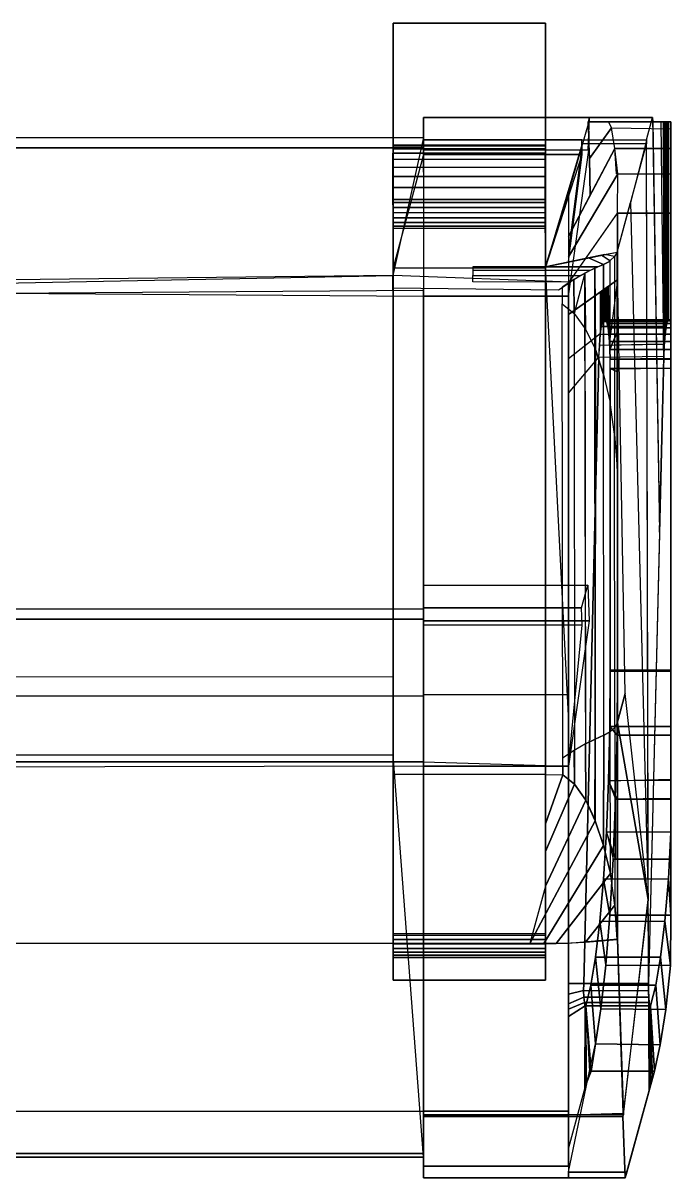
# Model space of a CAD drawing. Header units: millimetres. Extents: x -107 to 106, y -32 to 157.
# Drawn here: x -0.3 to 106, y -32.4 to 157 of the extents above; entities that cross this region are included whole.
import ezdxf

# ---------------------------------------------------------------- set-up
doc = ezdxf.new("R2010")
doc.units = ezdxf.units.MM
doc.layers.add('3D', color=1, linetype='Continuous')

msp = doc.modelspace()

# ---------------------------------------------------------------- linework, layer by layer
at = {"layer": '3D'}
for points in [[(85.4, 157, 5), (85.4, 137, 5), (60.4, 137, 5), (60.4, 157, 5)], [(85.4, 157), (85.4, 157, 5), (60.4, 157, 5), (60.4, 157)], [(60.4, 157), (60.4, 157, 5), (60.4, 137, 5), (60.4, 136.91, -0.13)], [(85.4, 157), (60.4, 157), (60.4, 0), (85.4, 0)], [(85.4, 137, 5), (85.4, 137), (85.4, 157), (85.4, 157, 5)], [(65.4, 141.52, 70.93), (92.57, 141.52, 70.93), (92.37, 136.13, 72.77), (65.4, 136.13, 72.77)], [(65.4, 137.85, 60.85), (65.4, 141.52, 70.93), (65.4, 136.16, 72.87), (65.4, 132.53, 62.84)], [(102, 137.85, 60.85), (103, 141.52, 70.93), (65.4, 141.52, 70.93), (65.4, 137.85, 60.85)], [(89.2, 129.27, 39.36), (89.2, 121.97, 39.36), (92.76, 128.75, 75.05), (92.54, 140.82, 71.17)], [(103.03, 140.82, 71.17), (106, 140.82, 100.95), (95.75, 140.82, 104.95), (92.37, 140.82, 71.17)], [(96.28, 139.82, 110.33), (95.75, 140.82, 104.95), (92.37, 140.82, 71.17), (92.65, 134.78, 73.11)], [(103, 141.52, 70.93), (103.03, 140.82, 71.17), (92.54, 140.82, 71.17), (92.57, 141.52, 70.93)], [(95.75, 140.82, 104.95), (96.28, 139.82, 110.33), (106, 139.66, 110.72), (106, 140.82, 104.95)], [(95.75, 140.82, 104.95), (106, 140.82, 100.95), (106, 140.82, 104.95), (95.75, 140.82, 104.95)], [(103, 141.52, 70.93), (104.15, 73.51, 82.37), (102.34, -0.54, 64.26), (102, 137.86, 60.88)], [(104.42, 140.82, 85.07), (103.03, 140.82, 71.17), (104.15, 73.51, 82.37), (104.85, 102.22, 89.39)], [(104.92, 104.08, 90.11), (104.85, 102.22, 89.39), (104.42, 140.82, 85.07), (104.77, 140.82, 88.62)], [(105.06, 105.97, 91.5), (104.92, 104.08, 90.11), (104.77, 140.82, 88.62), (105.06, 140.82, 91.5)], [(105.22, 107.24, 93.16), (105.06, 105.97, 91.5), (105.06, 140.82, 91.5), (105.22, 140.82, 93.16)], [(105.41, 108.03, 95.02), (105.22, 107.24, 93.16), (105.22, 140.82, 93.16), (105.41, 140.82, 95.02)], [(105.62, 108.32, 97.17), (105.41, 108.03, 95.02), (105.41, 140.82, 95.02), (105.62, 140.82, 97.17)], [(106, 108.27, 100.95), (105.62, 108.32, 97.17), (105.62, 140.82, 97.17), (106, 140.82, 100.95)], [(106, 139.66, 100.95), (106, 139.66, 110.72), (106, 140.82, 104.95), (106, 140.82, 100.95)], [(96.8, 136.44, 115.54), (96.28, 139.82, 110.33), (92.65, 134.78, 73.11), (92.76, 128.75, 75.05)], [(106, 139.66, 110.72), (106, 136.42, 115.56), (96.8, 136.44, 115.54), (96.28, 139.82, 110.33)], [(106.01, 136.42, 115.56), (106, 139.66, 110.72), (106, 139.66, 100.95), (106, 136.42, 100.95)], [(-65.4, 136.52, 69.91), (-65.4, 138.23, 69.29), (65.4, 138.23, 69.29), (65.4, 136.52, 69.91)], [(65.4, 138.22, 69.28), (60.35, 115.6, 3.38), (-60.29, 114.21, 3.31), (-65.4, 138.22, 69.28)], [(-65.4, 112.23, 6.76), (-65.4, 136.52, 69.91), (65.4, 136.52, 69.91), (65.4, 113.13, 5.63)], [(60.39, 135.66, 12.94), (60.4, 126.53, 0), (60.4, 129.28), (60.4, 136.4, 10.32)], [(85.4, 137, 5), (85.4, 136.85, 7.73), (60.4, 136.85, 7.72), (60.4, 137, 5)], [(60.4, 137, -0.13), (60.4, 133.75, -0.13), (60.4, 136.85, 7.6), (60.4, 137, -0.13)], [(85.4, 136.85, 7.73), (85.4, 136.4, 10.45), (60.4, 136.4, 10.45), (60.4, 136.85, 7.72)], [(60.4, 136.4, 10.32), (60.4, 129.28), (60.4, 133.8), (60.4, 136.85, 7.6)], [(85.4, 136.4, 10.45), (85.4, 135.66, 13.07), (60.4, 135.67, 13.03), (60.4, 136.4, 10.45)], [(91.36, 137.85, 60.85), (65.4, 137.85, 60.85), (65.4, 135.47, 61.72), (91.43, 135.47, 61.72)], [(85.39, 135.66, 13.07), (85.4, 126.43), (85.4, 129.2), (85.4, 136.4, 10.45)], [(102.02, 137.18, 61.1), (91.43, 137.18, 61.1), (85.4, 117.02, 5.67), (97.16, 119.45, 12.38)], [(85.4, 137), (85.4, 133.75), (85.4, 136.85, 7.73), (85.4, 137)], [(85.4, 136.4, 10.45), (85.4, 129.2), (85.4, 133.75), (85.4, 136.85, 7.73)], [(91.43, 135.47, 61.72), (91.43, 137.18, 61.1), (89.2, 119.58, 12.75), (89.2, 117.87, 13.37)], [(97.28, 132.26, 118.5), (96.8, 136.44, 115.54), (89.2, 121.97, 39.36), (89.2, 118.65, 39.36)], [(102.02, 137.18, 61.1), (91.37, 137.18, 61.1), (91.37, 137.85, 60.85), (102, 137.85, 60.85)], [(106, 136.42, 115.56), (106, 132.21, 118.52), (97.1, 132.26, 118.5), (96.8, 136.44, 115.54)], [(102.3, 13.26, 63.93), (102, 137.76, 60.88), (99.38, 127.55, 34.66), (102.3, 13.26, 63.93)], [(106, 132.21, 118.52), (106.01, 136.42, 115.56), (106, 136.42, 100.95), (106, 132.21, 100.95)], [(60.4, 134.65, 15.46), (60.4, 124), (60.4, 126.53, 0), (60.38, 135.66, 12.94)], [(60.38, 133.35, 17.87), (60.4, 120.89), (60.4, 124), (60.4, 134.65, 15.46)], [(85.4, 135.66, 13.07), (85.4, 134.65, 15.58), (60.4, 134.65, 15.58), (60.4, 135.67, 13.03)], [(91.43, 135.47, 61.72), (65.4, 135.47, 61.72), (60.4, 116.86, 5.23), (85.4, 116.86, 5.23)], [(60.4, 134.65, 15.46), (60.4, 133.35, 18), (85.38, 133.36, 18.01), (85.38, 134.65, 15.58)], [(65.4, 112.23, 6.76), (89.2, 112.23, 6.76), (92.53, 136.13, 72.77), (65.4, 136.13, 72.77)], [(85.4, 134.65, 15.58), (85.4, 123.91), (85.4, 126.43), (85.38, 135.66, 13.07)], [(85.38, 133.35, 18), (85.4, 120.78), (85.4, 123.91), (85.4, 134.65, 15.58)], [(60.4, 131.81, 20.12), (60.4, 117.56), (60.4, 120.89), (60.38, 133.35, 17.87)], [(85.4, 133.35, 18), (85.4, 131.81, 20.25), (60.4, 131.81, 20.25), (60.4, 133.35, 18)], [(85.4, 131.81, 20.25), (85.4, 117.47), (85.4, 120.78), (85.38, 133.35, 18)], [(85.38, 131.81, 20.25), (85.38, 130.03, 22.32), (60.4, 130.03, 22.32), (60.38, 131.81, 20.25)], [(60.4, 130.03, 22.32), (60.4, 115.17), (60.4, 117.56), (60.4, 131.81, 20.12)], [(85.38, 130.03, 22.32), (85.4, 115.09), (85.4, 117.47), (85.4, 131.81, 20.25)], [(97.24, 125.82, 119.95), (97.28, 132.26, 118.5), (89.2, 118.65, 39.36), (89.2, 114.32, 39.36)], [(106, 132.21, 118.52), (106, 125.82, 119.95), (97.24, 125.82, 119.95), (97.28, 132.26, 118.5)], [(106, 125.82, 119.95), (106, 132.21, 118.52), (106, 132.21, 100.95), (106, 125.59, 100.95)], [(85.4, 130.03, 22.32), (85.4, 128.04, 24.18), (60.4, 128.04, 24.18), (60.4, 130.03, 22.32)], [(60.4, 128.04, 24.05), (60.4, 113.98), (60.4, 115.17), (60.4, 130.03, 22.32)], [(85.4, 128.04, 24.18), (85.4, 113.91), (85.4, 115.09), (85.38, 130.03, 22.32)], [(85.4, 128.04, 24.18), (85.4, 130.03, 22.32), (85.4, 115.09), (85.4, 113.91)], [(85.4, 117.02, 5.67), (89.2, 129.27, 39.36), (89.2, 44.21, 39.36), (89.2, 43.41, 36.52)], [(85.4, 128.04, 24.18), (85.4, 127.56, 24.5), (60.4, 127.57, 24.5), (60.4, 128.04, 24.18)], [(60.4, 128.04, 24.05), (60.4, 126.76, 24.81), (60.4, 116.48, 4.28), (60.4, 128.04, 24.05)], [(85.4, 127.56, 24.5), (85.4, 126.76, 24.81), (60.4, 126.76, 24.81), (60.4, 127.57, 24.5)], [(85.4, 127.56, 24.5), (85.4, 126.76, 24.81), (85.4, 116.86, 5.23), (85.4, 127.56, 24.5)], [(102.3, 13.26, 63.93), (98.5, 47.05, 25.81), (97.16, 119.45, 12.38), (99.38, 127.55, 34.66)], [(85.4, 126.76, 24.81), (85.4, 125.91, 24.86), (60.4, 125.9, 24.86), (60.4, 126.76, 24.81)], [(60.4, 126.76, 24.81), (60.4, 125.06, 24.68), (60.4, 116.48, 4.28), (60.4, 126.76, 24.81)], [(85.4, 125.91, 24.86), (85.4, 125.06, 24.68), (60.4, 125.06, 24.68), (60.4, 125.9, 24.86)], [(85.4, 125.06, 24.68), (85.4, 124.31, 24.27), (60.4, 124.3, 24.27), (60.4, 125.06, 24.68)], [(60.4, 125.06, 24.68), (60.4, 124.3, 24.27), (60.4, 116.48, 4.28), (60.4, 125.06, 24.68)], [(85.4, 126.76, 24.81), (85.4, 125.91, 24.86), (85.4, 116.86, 5.23), (85.4, 126.76, 24.81)], [(85.4, 125.91, 24.86), (85.4, 125.06, 24.68), (85.4, 116.86, 5.23), (85.4, 125.91, 24.86)], [(85.4, 125.06, 24.68), (85.4, 124.31, 24.27), (85.4, 116.86, 5.23), (85.4, 125.06, 24.68)], [(89.2, 114.32, 39.36), (97.24, 125.82, 119.95), (97.24, 114.89, 119.95), (89.2, 109.19, 39.36)], [(106, 125.82, 119.95), (106, 50.84, 119.95), (97.24, 50.84, 119.95), (97.24, 125.82, 119.95)], [(106, 119.89, 100.95), (106, 117.52, 119.95), (106, 125.82, 119.85), (106, 125.59, 100.95)], [(85.4, 124.31, 24.27), (85.4, 123.71, 23.67), (60.4, 123.71, 23.67), (60.4, 124.3, 24.27)], [(60.4, 124.3, 24.27), (60.4, 123.3, 22.9), (60.4, 116.48, 4.28), (60.4, 124.3, 24.27)], [(85.4, 123.71, 23.67), (85.4, 123.3, 22.9), (60.4, 123.3, 22.9), (60.4, 123.71, 23.67)], [(85.4, 124.31, 24.27), (85.4, 123.71, 23.67), (85.4, 116.86, 5.23), (85.4, 124.31, 24.27)], [(85.4, 123.71, 23.67), (85.4, 123.3, 22.9), (85.4, 116.86, 5.23), (85.4, 123.71, 23.67)], [(96.76, 118.7, 10.32), (95.13, 119.03, 11.22), (97.16, 119.45, 12.38), (96.76, 118.7, 10.32)], [(96.76, 89.57, 10.34), (97.16, 83.96, 12.38), (97.16, 119.45, 12.38), (96.76, 118.7, 10.32)], [(97.16, 42.17, 12.38), (98.5, 47.05, 25.81), (97.16, 119.45, 12.38), (97.22, 42.21, 12.39)], [(106, 108.16, 101.61), (106, 108.27, 100.95), (106, 119.89, 100.95), (106, 117.52, 119.95)], [(94, 117.01, 5.67), (94.94, 117.4, 6.75), (92.5, 118.49, 9.72), (85.4, 117.02, 5.67)], [(96.04, 117.95, 8.5), (94.63, 118.93, 10.94), (92.5, 118.49, 9.72), (94.94, 117.4, 6.75)], [(96.76, 118.7, 10.32), (95.13, 119.03, 11.22), (94.63, 118.93, 10.94), (96.04, 118.04, 8.5)], [(94.96, 99.34, 6.78), (96.01, 94.76, 8.45), (96.04, 117.95, 8.5), (94.94, 117.4, 6.75)], [(96.76, 89.57, 10.34), (96.01, 94.76, 8.45), (96.04, 118.04, 8.5), (96.76, 118.7, 10.32)], [(106, 107.73, 103.02), (106, 108.16, 101.61), (106, 117.52, 119.95), (106, 115.53, 119.95)], [(60.35, 115.6, 3.38), (60.4, 49.68, 24.88), (-60.4, 49.76, 24.86), (-65.4, 113.13, 5.63)], [(60.4, 110.71, 2.68), (60.34, 115.6, 3.38), (60.4, 49.89, 24.82), (60.4, 110.71, 2.68)], [(60.4, 116.48, 4.28), (60.35, 115.6, 3.38), (60.4, 113.98), (60.4, 116.47, 4.26)], [(60.4, 114.73, 2.94), (60.35, 115.6, 3.38), (60.4, 110.71, 2.68), (60.4, 111.37, 2.44)], [(87.56, 113.27, 2.48), (89.46, 114.51, 2.94), (60.4, 115.6, 3.38), (60.4, 113.6, 2.37)], [(60.4, 115.6, 3.38), (60.4, 114.7, 2.77), (60.4, 113.47), (60.4, 113.98)], [(92.71, 116.4, 4.61), (94, 117.01, 5.67), (73.5, 117.01, 5.67), (73.5, 116.46, 4.6)], [(91.21, 115.6, 3.62), (92.71, 116.4, 4.61), (73.5, 116.46, 4.6), (73.5, 115.61, 3.62)], [(91.21, 115.6, 3.62), (89.46, 114.51, 2.94), (73.5, 114.56, 2.92), (73.5, 115.61, 3.62)], [(85.4, 116.36, 4.19), (85.4, 115.58, 3.36), (85.4, 113.05), (85.4, 113.91)], [(85.4, 115.58, 3.36), (85.4, 114.54, 2.69), (85.4, 112.4), (85.4, 113.05)], [(90.11, 109.38, 3.12), (91.99, 106.8, 4.07), (91.9, 116, 4.01), (90.09, 114.92, 3.12)], [(91.9, 116, 4.01), (90.11, 109.38, 3.12), (90.17, 32.14, 3.14), (92.05, 29.55, 4.08)], [(91.99, 106.8, 4.07), (93.61, 103.43, 5.29), (93.51, 116.81, 5.21), (91.9, 116, 4.01)], [(91.96, 38.76, 4.02), (93.56, 39.55, 5.25), (93.51, 116.81, 5.21), (91.9, 116, 4.01)], [(93.61, 103.43, 5.29), (94.96, 99.34, 6.78), (94.94, 117.4, 6.75), (93.51, 116.81, 5.21)], [(60.4, 113.47), (60.4, 114.73, 2.94), (60.4, 113.6, 2.37), (60.4, 112.46)], [(60.4, 113.6, 2.37), (60.4, 112.49, 2.27), (60.4, 111.39, 2.44), (60.4, 114.73, 2.94)], [(85.4, 114.54, 2.69), (85.4, 113.73, 2.4), (85.4, 111.13), (85.4, 112.4)], [(85.4, 113.73, 2.4), (85.4, 112.64, 2.27), (85.4, 110.15), (85.4, 111.13)], [(88.15, 113.67, 2.57), (88.18, 110.93, 2.58), (90.11, 109.38, 3.12), (90.09, 114.92, 3.12)], [(95.55, 107.74, 103), (95.69, 106.99, 104.43), (95.57, 113.7, 103.2), (95.42, 113.6, 101.69)], [(95.69, 106.99, 104.43), (95.82, 105.99, 105.66), (95.68, 113.78, 104.27), (95.57, 113.7, 103.2)], [(95.82, 105.99, 105.66), (95.92, 104.75, 106.68), (95.76, 113.83, 105.05), (95.68, 113.7, 104.28)], [(95.92, 104.75, 106.68), (95.76, 113.83, 105.05), (97.24, 114.89, 119.95), (95.92, 104.75, 106.68)], [(95.92, 104.75, 106.68), (95.99, 103.44, 107.38), (97.24, 106.4, 119.95), (97.24, 114.89, 119.95)], [(106, 107.03, 104.38), (106, 107.73, 103.02), (106, 115.53, 119.95), (106, 112.61, 119.95)], [(65.4, 112.23, 6.76), (65.4, 46.59, 29.84), (-65.4, 46.59, 29.84), (-65.4, 113.13, 5.63)], [(60.4, 113.6, 2.37), (60.4, 112.49, 2.27), (60.4, 111.54), (60.4, 112.46)], [(60.4, 112.49, 2.27), (60.4, 111.39, 2.44), (60.4, 110.36), (60.4, 111.54)], [(65.4, 46.59, 29.84), (65.4, 46.84, 30.56), (65.4, 113.39, 6.34), (65.39, 113.13, 5.63)], [(65.4, 112.23, 6.76), (65.4, 46.84, 30.56), (89.2, 46.84, 30.56), (89.2, 112.23, 6.76)], [(85.4, 112.64, 2.27), (85.4, 112.15, 2.29), (85.4, 108.95), (85.4, 110.15)], [(85.4, 108.95), (85.4, 112.15, 2.29), (85.4, 39.56, 5.23), (85.4, 42.57)], [(89.2, 101.9, 39.36), (89.2, 109.19, 39.36), (94.4, 112.87, 91.46), (94.41, 106.04, 91.57)], [(94.41, 106.04, 91.57), (94.57, 107.23, 93.13), (94.53, 112.96, 92.72), (94.4, 112.87, 91.46)], [(94.57, 107.23, 93.13), (94.76, 108.05, 95.1), (94.7, 113.09, 94.49), (94.53, 112.96, 92.72)], [(94.76, 108.05, 95.1), (94.97, 108.32, 97.17), (94.89, 113.22, 96.32), (94.7, 113.09, 94.49)], [(94.97, 108.32, 97.17), (95.25, 108.32, 100.01), (95.1, 113.37, 98.47), (94.89, 113.22, 96.32)], [(95.25, 108.32, 100.01), (95.41, 108.16, 101.58), (95.27, 113.49, 100.15), (95.1, 113.37, 98.47)], [(95.42, 108.16, 101.58), (95.55, 107.74, 103), (95.42, 113.6, 101.69), (95.27, 113.49, 100.15)], [(106, 105.94, 105.7), (106, 107.03, 104.38), (106, 112.61, 119.95), (106, 109.63, 119.95)], [(60.4, 111.39, 2.44), (60.4, 111.1, 2.54), (60.4, 109.89), (60.4, 110.36)], [(60.4, 109.89), (60.4, 111.1, 2.54), (60.4, 54.8, 23.03), (60.4, 54.8)], [(88.24, 33.69, 2.59), (88.18, 110.93, 2.58), (90.11, 109.38, 3.12), (90.17, 32.14, 3.14)], [(94.76, 108.05, 95.1), (94.57, 107.23, 93.13), (105.22, 107.24, 93.16), (105.41, 108.03, 95.02)], [(94.97, 108.32, 97.17), (94.76, 108.07, 95.09), (105.41, 108.03, 95.02), (105.62, 108.32, 97.17)], [(95.25, 108.32, 100.01), (94.97, 108.32, 97.17), (105.62, 108.32, 97.17), (105.91, 108.32, 100.01)], [(95.41, 108.16, 101.58), (95.25, 108.32, 100.01), (105.91, 108.32, 100.01), (106, 108.15, 101.59)], [(95.55, 107.74, 103), (95.41, 108.16, 101.58), (106, 108.15, 101.59), (106, 107.73, 103.02)], [(106, 104.73, 106.69), (106, 105.94, 105.7), (106, 109.63, 119.95), (106, 107.02, 119.95)], [(94.57, 107.23, 93.13), (94.4, 105.91, 91.45), (105.06, 105.97, 91.5), (105.22, 107.24, 93.16)], [(95.69, 106.99, 104.43), (95.55, 107.74, 103), (106, 107.73, 103.02), (106, 107.03, 104.38)], [(95.82, 105.99, 105.66), (95.69, 106.99, 104.43), (106, 107.03, 104.38), (106, 105.99, 105.67)], [(95.99, 103.44, 107.38), (96.04, 101.89, 107.86), (97.24, 101.95, 119.95), (97.24, 106.4, 119.95)], [(106, 103.45, 107.38), (106, 104.73, 106.69), (106, 107.02, 119.95), (106, 104.32, 119.95)], [(94.19, 102.22, 89.39), (94.41, 106.04, 91.57), (89.2, 101.9, 39.36), (89.2, 96.28, 39.36)], [(94.27, 104.14, 90.14), (94.14, 102.22, 89.39), (104.85, 102.34, 89.38), (104.81, 104.32, 90.1)], [(94.4, 105.91, 91.45), (94.27, 104.15, 90.14), (104.92, 104.33, 90.1), (104.9, 105.97, 91.5)], [(95.92, 104.75, 106.68), (95.82, 105.99, 105.66), (106, 105.99, 105.67), (106, 104.75, 106.68)], [(95.99, 103.44, 107.38), (95.92, 104.75, 106.68), (106, 104.75, 106.68), (106, 103.45, 107.38)], [(106, 101.96, 107.84), (106, 103.45, 107.38), (106, 104.32, 119.95), (106, 101.96, 119.95)], [(94.19, 102.22, 89.39), (104.85, 102.34, 89.38), (102.34, -0.54, 64.26), (91.69, -0.54, 64.26)], [(93.56, 39.55, 5.25), (95, 40.19, 6.76), (94.96, 99.34, 6.78), (93.61, 103.43, 5.29)], [(96.04, 101.89, 107.86), (95.99, 103.44, 107.38), (106, 103.42, 107.39), (106, 101.96, 107.84)], [(89.2, 96.28, 39.36), (94.19, 102.22, 89.39), (91.69, -0.54, 64.26), (89.2, -0.54, 39.36)], [(96.04, 101.89, 107.86), (97.24, 101.95, 119.95), (97.24, 99.77, 119.95), (96.05, 100.32, 108.01)], [(96.05, 100.32, 108.01), (96.04, 101.89, 107.86), (106, 101.89, 107.85), (106, 100.32, 108.01)], [(106, 100.32, 108.01), (106, 101.96, 107.84), (106, 101.96, 119.95), (106, 99.88, 119.95)], [(96.02, 40.74, 8.48), (95, 40.19, 6.76), (94.96, 99.34, 6.78), (96.01, 94.76, 8.45)], [(96.05, 100.32, 108.01), (97.24, 99.77, 119.95), (97.24, 50.84, 119.95), (96.05, 50.84, 108.01)], [(96.05, 50.68, 108.01), (106, 50.68, 108.01), (106, 100.32, 108.01), (96.05, 100.22, 108.02)], [(106, 100.32, 108.01), (106, 50.68, 108.01), (106, 50.84, 119.95), (106, 99.88, 119.95)], [(96.76, 89.57, 10.34), (96.01, 94.76, 8.45), (96.02, 40.74, 8.48), (96.82, 41.46, 10.33)], [(97.16, 42.17, 12.38), (96.82, 41.46, 10.33), (96.76, 89.57, 10.34), (97.16, 83.96, 12.38)], [(65.4, 58.96, 73.08), (65.4, 64.78, 70.97), (92.36, 64.78, 70.97), (92.57, 58.96, 73.08)], [(91.35, 61.09, 60.9), (92.36, 64.78, 70.97), (65.4, 64.75, 70.99), (65.4, 61.06, 60.91)], [(65.4, 61.09, 60.9), (65.4, 64.75, 70.99), (65.4, 58.96, 73.08), (65.4, 55.31, 63)], [(-65.4, 59.24, 69.9), (-65.4, 60.94, 69.28), (65.4, 60.94, 69.28), (65.4, 59.24, 69.9)], [(65.4, 60.94, 69.28), (65.4, 35.84, 5.63), (-65.4, 35.84, 5.63), (-65.4, 60.94, 69.28)], [(91.45, 58.26, 61.93), (91.35, 61.1, 60.91), (65.4, 61.06, 60.92), (65.4, 58.27, 61.94)], [(-65.4, 59.24, 69.9), (65.4, 59.24, 69.9), (65.4, 35.11, 7.21), (-65.4, 34.82, 6)], [(89.2, 35.11, 7.21), (65.4, 35.11, 7.21), (65.4, 58.96, 73.08), (92.57, 58.96, 73.08)], [(65.4, 58.27, 61.94), (65.4, 55.31, 63), (65.4, 34.68, 6.05), (65.4, 35.84, 5.63)], [(91.45, 58.26, 61.93), (65.4, 58.26, 61.93), (65.4, 35.84, 5.63), (89.2, 35.11, 7.21)], [(60.4, 39.61), (60.4, 46.04, 23.02), (60.4, 54.8, 23.03), (60.4, 54.8)], [(96.05, 50.84, 108.01), (97.24, 50.84, 119.95), (97.16, 40.2, 119.14), (95.98, 41.59, 107.29)], [(95.98, 41.59, 107.29), (106, 41.59, 107.28), (106, 50.68, 108.01), (96.05, 50.68, 108.01)], [(97.24, 50.84, 119.95), (106, 50.84, 119.95), (106, 40.19, 119.13), (97.16, 40.2, 119.14)], [(106, 41.68, 107.31), (106, 39.8, 119.07), (106, 50.84, 119.95), (106, 50.68, 108.01)], [(60.4, 39.61), (60.4, 39.56, 5.23), (60.4, 46.04, 23.02), (60.4, 39.61)], [(97.22, 42.21, 12.39), (102.3, 13.26, 63.93), (98.5, 47.05, 25.81), (97.16, 42.17, 12.38)], [(89.2, -30.51, 31.09), (89.2, -27.5, 39.36), (89.2, 44.21, 39.36), (89.2, 35.11, 7.21)], [(85.4, 39.04, 4.22), (85.4, 39.56, 5.23), (85.4, 42.57), (85.4, 41.41)], [(106, 32.95, 105.21), (106, 41.68, 107.31), (95.98, 41.59, 107.29), (95.77, 32.71, 105.14)], [(96.82, 12.33, 10.35), (97.22, 6.72, 12.39), (97.22, 42.21, 12.39), (96.82, 41.46, 10.33)], [(97.22, 42.21, 12.39), (97.22, 6.72, 12.39), (98.21, -22.11, 22.86), (102.3, 13.26, 63.93)], [(106, 32.73, 105.14), (106, 29.71, 116.68), (106, 39.81, 119.04), (106, 41.68, 107.31)], [(85.4, 38.31, 3.39), (85.4, 39.04, 4.22), (85.4, 41.41), (85.4, 40.13)], [(85.4, 37.37, 2.75), (85.4, 38.31, 3.39), (85.4, 40.13), (85.4, 38.87)], [(93.6, 26.16, 5.29), (94.96, 22.08, 6.77), (95, 40.19, 6.76), (93.56, 39.55, 5.25)], [(94.96, 22.08, 6.77), (96.07, 17.52, 8.46), (96.02, 40.74, 8.48), (95, 40.16, 6.76)], [(97.16, 40.18, 119.13), (97.16, 29.71, 116.68), (95.77, 32.71, 105.14), (95.98, 41.59, 107.29)], [(96.82, 12.33, 10.35), (96.07, 17.52, 8.46), (96.02, 40.74, 8.48), (96.82, 41.46, 10.33)], [(97.16, 40.2, 119.14), (106, 40.2, 119.14), (106, 29.79, 116.71), (96.92, 29.71, 116.68)], [(60.4, 39.08, 4.27), (60.4, 39.56, 5.23), (60.4, 39.61), (60.4, 39.08)], [(60.4, 38.29, 3.37), (60.4, 39.08, 4.27), (60.4, 39.08), (60.4, 38.29)], [(60.4, 37.39, 2.76), (60.4, 38.29, 3.37), (60.4, 38.29), (60.4, 37.39)], [(85.4, 36.3, 2.37), (85.4, 37.37, 2.75), (85.4, 38.87), (85.4, 37.76)], [(90.17, 32.14, 3.14), (92.05, 29.55, 4.08), (91.96, 38.76, 4.02), (90.15, 37.68, 3.13)], [(92.05, 29.55, 4.08), (93.53, 26.34, 5.22), (93.56, 39.55, 5.25), (91.96, 38.76, 4.02)], [(-65.4, -29.05, 27.32), (65.4, -29.05, 27.32), (60.4, 36.93, 3.31), (-59.88, 36.93, 3.31)], [(60.4, 36.31, 2.37), (60.4, 37.39, 2.76), (60.4, 37.39), (60.4, 36.31)], [(60.4, 35.25, 2.27), (60.4, 36.31, 2.37), (60.4, 36.31), (60.4, 35.59)], [(85.4, 35.22, 2.27), (85.4, 36.31, 2.37), (85.4, 37.76), (85.4, 36.81)], [(85.4, 33.8, 2.54), (85.4, 35.22, 2.27), (85.4, 36.81), (85.4, 35.83)], [(88.21, 36.43, 2.58), (88.24, 33.69, 2.59), (90.17, 32.14, 3.14), (90.15, 37.68, 3.13)], [(-65.4, -28.43, 29.02), (-65.4, 35.84, 5.63), (65.4, 35.84, 5.63), (65.4, -28.43, 29.02)], [(60.4, 34.64, 2.32), (60.4, 35.25, 2.27), (60.4, 35.59), (60.4, 35.06, 0.02)], [(60.4, 34.08, 2.45), (60.4, 34.64, 2.32), (60.4, 35.06), (60.4, 34.55)], [(60.4, 33.8, 2.54), (60.4, 34.08, 2.45), (60.4, 34.55), (60.4, 34.21)], [(60.4, 7.59, 12.08), (60.4, 16.38), (60.4, 34.21), (60.4, 33.8, 2.54)], [(65.4, 34.68, 6.05), (65.4, 35.11, 7.21), (65.4, -20.44, 27.45), (65.4, -21.49, 24.57)], [(89.2, -30.5, 31.13), (65.4, -30.5, 31.13), (65.4, 35.11, 7.21), (89.2, 35.11, 7.21)], [(85.4, 0), (85.4, 4.09, 10.96), (85.4, 33.8, 2.54), (85.4, 35.83)], [(85.4, 7.59, 12.08), (60.4, 7.59, 12.08), (60.4, 33.8, 2.54), (85.4, 33.8, 2.54)], [(90.17, 32.14, 3.14), (88.24, 33.69, 2.59), (85.4, 25.66, 4.85), (85.4, 21.13, 6.13)], [(88.24, 33.69, 2.59), (85.4, 33.61, 2.61), (85.4, 25.66, 4.85), (88.24, 33.69, 2.59)], [(106, 24.29, 101.6), (106, 32.73, 105.14), (95.77, 32.71, 105.14), (95.41, 24.33, 101.62)], [(96.93, 29.71, 116.68), (96.93, 19.86, 112.72), (95.41, 24.33, 101.62), (95.77, 32.71, 105.14)], [(106, 24.29, 101.6), (106, 19.86, 112.72), (106, 29.71, 116.68), (106, 32.73, 105.14)], [(92.05, 29.55, 4.08), (90.17, 32.14, 3.14), (85.4, 21.13, 6.13), (85.4, 15.41, 7.75)], [(93.6, 26.16, 5.29), (92.05, 29.55, 4.08), (85.4, 15.41, 7.75), (82.86, 6, 12.62)], [(96.93, 29.71, 116.68), (106, 29.71, 116.68), (106, 19.87, 112.71), (96.52, 19.86, 112.72)], [(93.6, 26.16, 5.29), (82.86, 6, 12.62), (85.15, 6, 12.62), (94.96, 22.08, 6.77)], [(95.41, 24.33, 101.62), (96.52, 19.86, 112.72), (95.98, 10.68, 107.28), (94.93, 16.55, 96.79)], [(105.59, 16.64, 96.86), (106, 24.29, 101.6), (95.41, 24.33, 101.62), (94.93, 16.55, 96.79)], [(105.59, 16.64, 96.86), (106, 10.66, 107.27), (106, 19.87, 112.71), (106, 24.29, 101.6)], [(94.96, 22.08, 6.77), (85.15, 6, 12.62), (87.17, 6, 12.62), (96.07, 17.52, 8.46)], [(96.52, 19.86, 112.72), (106, 19.86, 112.72), (106, 10.66, 107.26), (95.98, 10.65, 107.26)], [(96.07, 17.52, 8.46), (87.17, 6, 12.62), (92, 6.25, 12.54), (96.82, 12.33, 10.35)], [(60.4, 6.67, 12.26), (60.4, 7.59, 12.08), (60.4, 16.38), (60.4, 15.26)], [(60.4, 5.91, 12.19), (60.4, 6.67, 12.26), (60.4, 15.26), (60.4, 14.49)], [(104.99, 9.69, 90.84), (105.59, 16.64, 96.86), (94.93, 16.55, 96.79), (94.33, 9.63, 90.78)], [(94.93, 16.55, 96.79), (95.98, 10.68, 107.28), (95.35, 2.51, 100.59), (94.33, 9.63, 90.78)], [(104.99, 9.69, 90.84), (105.96, 2.43, 100.51), (106, 10.66, 107.26), (105.59, 16.64, 96.86)], [(60.4, 5.18, 11.92), (60.4, 5.91, 12.19), (60.4, 14.49), (60.4, 13.22)], [(60.4, 4.58, 11.51), (60.4, 5.18, 11.92), (60.4, 13.22), (60.4, 12.23)], [(60.4, 4.09, 10.96), (60.4, 4.58, 11.51), (60.4, 12.23), (60.4, 11.35)], [(96.82, 12.33, 10.35), (92, 6.25, 12.54), (97.16, 6.68, 12.38), (96.82, 12.33, 10.35)], [(98.14, -22.36, 22.18), (98.5, -32.43, 25.82), (102.43, -18.11, 65.16), (102.3, 13.26, 63.93)], [(60.4, 3.74, 10.28), (60.4, 10.37), (60.4, 11.35), (60.4, 4.09, 10.96)], [(60.4, 0), (60.4, 3.74, 10.28), (60.4, 10.37), (60.4, 0)], [(104.29, 3.78, 83.79), (104.99, 9.69, 90.84), (94.33, 9.63, 90.78), (93.64, 3.8, 83.82)], [(94.33, 9.63, 90.78), (95.35, 2.48, 100.56), (94.51, -4.68, 92.56), (93.64, 3.8, 83.82)], [(95.98, 10.65, 107.26), (106, 10.66, 107.26), (105.96, 2.43, 100.51), (95.31, 2.48, 100.56)], [(104.29, 3.78, 83.79), (105.15, -4.8, 92.42), (105.96, 2.43, 100.51), (104.99, 9.69, 90.84)], [(-89.2, 6, 14.56), (-89.2, -21.49, 24.57), (89.2, -21.49, 24.57), (89.2, 6, 14.56)], [(60.4, 6.67, 12.26), (60.4, 7.41, 12.14), (85.4, 7.41, 12.14), (85.4, 6.67, 12.26)], [(60.4, 5.95, 12.2), (60.4, 6.67, 12.26), (85.4, 6.67, 12.26), (85.4, 5.91, 12.19)], [(60.4, 5.18, 11.92), (60.4, 5.95, 12.2), (85.4, 5.91, 12.19), (85.4, 5.18, 11.92)], [(89.2, 6, 12.62), (89.2, -22.11, 22.86), (98.19, -21.82, 22.75), (97.22, 6.72, 12.39)], [(89.2, 6, 12.62), (89.2, 6, 14.56), (89.2, -21.49, 24.57), (89.2, -22.11, 22.86)], [(60.4, 4.58, 11.51), (60.4, 5.18, 11.92), (85.4, 5.18, 11.92), (85.4, 4.58, 11.51)], [(60.4, 4.09, 10.96), (60.4, 4.58, 11.51), (85.4, 4.58, 11.51), (85.4, 4.09, 10.96)], [(60.4, 3.74, 10.28), (60.4, 4.09, 10.96), (85.4, 4.09, 10.96), (85.4, 3.74, 10.28)], [(93.64, 3.8, 83.82), (94.51, -4.68, 92.56), (93.63, -10.46, 83.74), (92.87, -0.82, 76.1)], [(103.52, -0.84, 76.06), (104.29, 3.78, 83.79), (93.64, 3.8, 83.82), (92.87, -0.82, 76.1)], [(60.4, 0), (60.4, 3.74, 10.28), (85.4, 3.74, 10.28), (85.4, 0)], [(95.35, 2.48, 100.56), (105.96, 2.43, 100.51), (105.15, -4.8, 92.42), (94.51, -4.68, 92.56)], [(103.52, -0.84, 76.06), (104.26, -10.6, 83.49), (105.15, -4.8, 92.42), (104.29, 3.78, 83.79)], [(91.69, -0.54, 64.26), (91.68, -1.7, 64.22), (89.2, -2.3, 39.36), (89.2, -0.54, 39.36)], [(91.68, -1.7, 64.22), (91.72, -2.8, 64.61), (89.2, -3.89, 39.36), (89.2, -2.3, 39.36)], [(91.69, -0.54, 64.26), (102.34, -0.54, 64.26), (102.33, -1.72, 64.21), (91.68, -1.7, 64.22)], [(102.33, -1.76, 64.22), (102.37, -2.81, 64.61), (91.72, -2.8, 64.61), (91.68, -1.7, 64.22)], [(92.87, -0.82, 76.1), (93.63, -10.46, 83.74), (92.92, -14.94, 73.89), (92.02, -4.23, 67.6)], [(102.67, -4.23, 67.6), (103.52, -0.84, 76.06), (92.87, -0.82, 76.1), (92.02, -4.23, 67.6)], [(102.37, -2.81, 64.61), (102.33, -1.76, 64.22), (102.43, -18.11, 65.16), (102.56, -17.62, 66.53)], [(102.67, -4.23, 67.6), (103.3, -14.94, 73.89), (104.26, -10.6, 83.49), (103.52, -0.84, 76.06)], [(91.72, -2.8, 64.61), (91.8, -3.67, 65.4), (89.2, -4.78, 39.32), (89.19, -3.9, 39.29)], [(91.8, -3.67, 65.4), (91.91, -4.18, 66.51), (89.2, -5.95, 39.36), (89.2, -4.78, 39.31)], [(102.37, -2.81, 64.61), (102.45, -3.64, 65.43), (91.8, -3.67, 65.4), (91.72, -2.8, 64.61)], [(102.45, -3.64, 65.43), (102.55, -4.19, 66.39), (91.9, -4.15, 66.45), (91.8, -3.67, 65.4)], [(102.45, -3.64, 65.43), (102.37, -2.81, 64.61), (102.56, -17.62, 66.53), (102.73, -17, 68.21)], [(102.55, -4.15, 66.38), (102.45, -3.64, 65.43), (102.73, -17, 68.21), (102.98, -16.1, 70.68)], [(89.2, -5.95, 39.39), (91.91, -4.18, 66.51), (91.89, -17.68, 66.36), (89.2, -27.5, 39.36)], [(89.2, -5.95, 39.39), (91.91, -4.18, 66.51), (91.89, -17.68, 66.36), (89.2, -27.5, 39.36)], [(91.91, -4.18, 66.51), (92.02, -4.23, 67.6), (92.08, -16.99, 68.25), (91.89, -17.68, 66.36)], [(102.56, -4.15, 66.45), (102.67, -4.23, 67.6), (92.02, -4.23, 67.6), (91.9, -4.15, 66.45)], [(92.02, -4.23, 67.6), (92.65, -14.94, 73.89), (92.08, -16.99, 68.25)], [(92.02, -4.23, 67.6), (92.92, -14.94, 73.89), (92.08, -16.99, 68.25), (92.08, -4.23, 67.6)], [(94.51, -4.68, 92.56), (105.15, -4.8, 92.42), (104.26, -10.6, 83.49), (93.63, -10.46, 83.74)], [(102.67, -4.23, 67.6), (102.55, -4.15, 66.38), (102.98, -16.1, 70.68), (103.3, -14.94, 73.89)], [(93.63, -10.46, 83.74), (104.26, -10.6, 83.49), (103.3, -14.94, 73.89), (92.65, -14.94, 73.89)], [(89.2, -31.46, 28.49), (92.65, -14.94, 73.89), (103.3, -14.94, 73.89), (98.76, -31.49, 28.4)], [(65.4, -32.42, 25.85), (65.4, -22.36, 22.18), (65.4, -20.43, 27.46), (65.4, -30.5, 31.13)], [(89.2, -22.11, 22.86), (89.2, -21.49, 24.57), (65.4, -21.49, 24.57), (65.4, -22.11, 22.86)], [(98.14, -22.36, 22.18), (98.21, -22.11, 22.86), (65.4, -22.11, 22.86), (65.4, -22.36, 22.18)], [(65.4, -22.36, 22.18), (65.4, -32.42, 25.85), (98.5, -32.42, 25.85), (98.14, -22.36, 22.18)], [(-65.4, -29.05, 27.32), (-65.4, -28.43, 29.02), (65.4, -28.43, 29.02), (65.4, -29.05, 27.32)], [(65.4, -32.42, 25.85), (65.4, -30.5, 31.13), (89.2, -30.5, 31.13), (89.2, -32.42, 25.85)], [(89.2, -32.42, 25.85), (89.2, -31.49, 28.4), (98.76, -31.49, 28.4), (98.5, -32.43, 25.85)]]:
    msp.add_3dface(points, dxfattribs=at)

doc.saveas('drawing.dxf')
